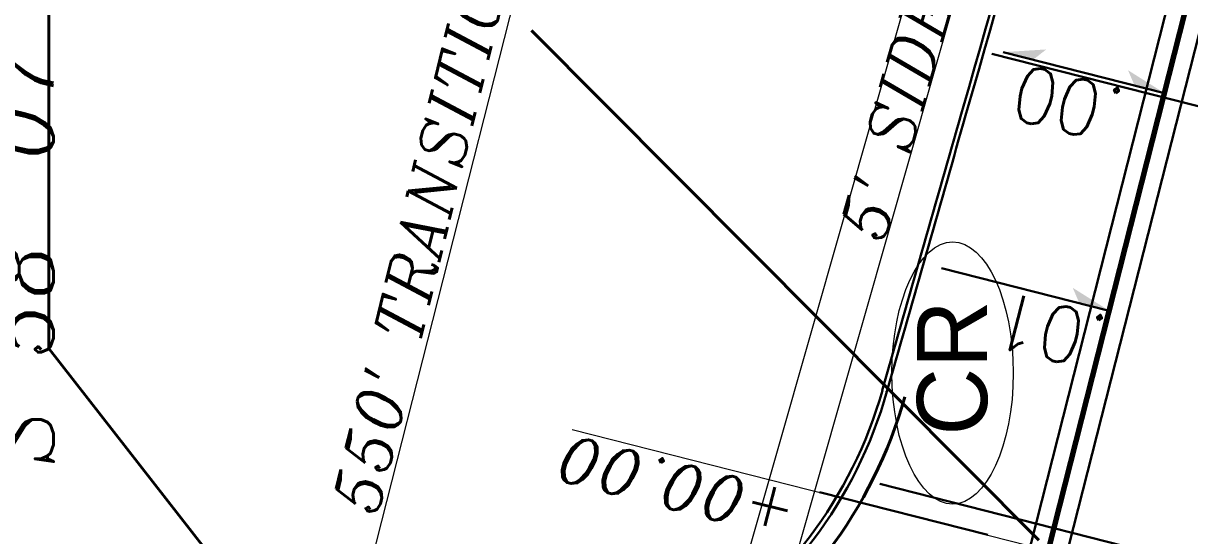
# Model space of a CAD drawing. Extents: x 2081963 to 2085386, y 738291 to 742228.
# Drawn here: x 2083579.6 to 2083704.3, y 741854.7 to 741909.5 of the extents above; entities that cross this region are included whole.
import ezdxf
from ezdxf.enums import TextEntityAlignment as Align

# ---------------------------------------------------------------- set-up
doc = ezdxf.new("R2010")
doc.units = 0
doc.header["$MEASUREMENT"] = 0
for name, color, linetype, lineweight in [('Pattern 3', 1, 'Continuous', 30), ('Prop Conc 2ft 6in Curb and Gutter', 1, 'Continuous', 30), ('Prop Conc 5in Monolithic Keyed In Island', 1, 'Continuous', 30), ('Prop Dimension', 7, 'Continuous', 13), ('Prop DSN Text', 7, 'Continuous', 30), ('Prop EOT', 3, 'Continuous', 40), ('Prop Horizontal Alignment', 2, 'Continuous', 70), ('Prop Horizontal Alignment Station Label', 2, 'Continuous', 40), ('Prop Superelevation  Arrow CELL', 9, 'Continuous', 30), ('Prop Superelevation Label', 9, 'Continuous', 30), ('Prop WCC CELL', 7, 'Continuous', 0)]:
    doc.layers.add(name, color=color, linetype=linetype, lineweight=lineweight)
doc.layers.add('Prop Conc 4in Sidewalk', color=51, linetype='Continuous', lineweight=13, true_color=0xffff91)
doc.styles.add('Style-ITALICS', font='ITALICS.shx')
doc.styles.add('Style-STANDARD', font='STANDARD.shx')
doc.styles.add('Style-WORKING', font='WORKING.shx')

# ---------------------------------------------------------------- blocks, each defined once
blk = doc.blocks.new('*U184')
at = {"layer": 'Prop WCC CELL', "color": 2, "linetype": 'Continuous', "lineweight": 13}
blk.add_ellipse((0.056185, 0.000034), major_axis=(0, 14.017505), ratio=0.462466638, dxfattribs=at)
at = {"layer": 'Prop WCC CELL', "color": 2, "linetype": 'Continuous', "lineweight": 13, "style": 'Style-WORKING', "width": 0.9985}
blk.add_text('CR', height=7.5, rotation=90.000001, dxfattribs=at).set_placement((-0.000065, 0.535469), align=Align.MIDDLE_CENTER)
blk = doc.blocks.new('SUPRT_7')
at = {"layer": 'Prop Superelevation  Arrow CELL'}
blk.add_solid([(0, 0), (-2.140677, -0.691958), (-1.609401, -0.000042)], dxfattribs=at)
blk = doc.blocks.new('SUPLT_7')
at = {"layer": 'Prop Superelevation  Arrow CELL', "extrusion": (0, 0, -1), "xscale": 1.249992, "yscale": 1.249992, "zscale": 1.249992, "rotation": 179.998534}
blk.add_blockref('SUPRT_7', (0, 0), dxfattribs=at)
blk = doc.blocks.new('*U199')
at = {"layer": 'Prop Superelevation  Arrow CELL'}
blk.add_line((-18.664464, 9.369348), (18.555559, -0.087992), dxfattribs=at)
at = {"layer": 'Prop Superelevation  Arrow CELL', "xscale": 1.64042, "yscale": 1.64042, "zscale": 1.64042, "rotation": 345.766921}
blk.add_blockref('SUPLT_7', (18.555559, -0.087992), dxfattribs=at)
at = {"layer": 'Prop Superelevation Label', "style": 'Style-STANDARD'}
blk.add_text('.02', height=6, rotation=165.743265, dxfattribs=at).set_placement((12.894276, 0.63187), align=Align.CENTER)
blk = doc.blocks.new('SUPRT_31')
at = {"layer": 'Prop Superelevation  Arrow CELL'}
blk.add_solid([(0, 0), (-2.140677, -0.691958), (-1.609401, -0.000042)], dxfattribs=at)
blk = doc.blocks.new('SUPLT_31')
at = {"layer": 'Prop Superelevation  Arrow CELL', "extrusion": (0, 0, -1), "xscale": 1.249992, "yscale": 1.249992, "zscale": 1.249992, "rotation": 179.998534}
blk.add_blockref('SUPRT_31', (0, 0), dxfattribs=at)
blk = doc.blocks.new('*U271')
at = {"layer": 'Prop Superelevation  Arrow CELL'}
blk.add_line((-8.966746, 6.813256), (8.966574, 2.256528), dxfattribs=at)
at = {"layer": 'Prop Superelevation  Arrow CELL', "xscale": 1.64042, "yscale": 1.64042, "zscale": 1.64042, "rotation": 345.766921}
blk.add_blockref('SUPLT_31', (8.966574, 2.256528), dxfattribs=at)
at = {"layer": 'Prop Superelevation Label', "style": 'Style-STANDARD'}
blk.add_text('.01', height=6, rotation=165.743265, dxfattribs=at).set_placement((3.457241, 2.937781), align=Align.CENTER)
blk = doc.blocks.new('SUPRT_50')
at = {"layer": 'Prop Superelevation  Arrow CELL'}
blk.add_solid([(0, 0), (-2.140677, -0.691958), (-1.609401, -0.000042)], dxfattribs=at)
blk = doc.blocks.new('SUPLT_50')
at = {"layer": 'Prop Superelevation  Arrow CELL', "extrusion": (0, 0, -1), "xscale": 1.249992, "yscale": 1.249992, "zscale": 1.249992, "rotation": 179.998534}
blk.add_blockref('SUPRT_50', (0, 0), dxfattribs=at)
blk = doc.blocks.new('SUPRT_51')
at = {"layer": 'Prop Superelevation  Arrow CELL'}
blk.add_solid([(0, 0), (-2.140677, -0.691958), (-1.609401, -0.000042)], dxfattribs=at)
blk = doc.blocks.new('SUPLT_51')
at = {"layer": 'Prop Superelevation  Arrow CELL', "extrusion": (0, 0, -1), "xscale": 1.249992, "yscale": 1.249992, "zscale": 1.249992, "rotation": 179.998534}
blk.add_blockref('SUPRT_51', (0, 0), dxfattribs=at)
blk = doc.blocks.new('*U328')
at = {"layer": 'Prop Superelevation  Arrow CELL'}
blk.add_line((-8.628278, 5.721539), (8.628363, 1.33675), dxfattribs=at)
at = {"layer": 'Prop Superelevation  Arrow CELL', "extrusion": (0, 0, -1), "xscale": 1.64042, "yscale": 1.64042, "zscale": 1.64042, "rotation": 14.280392}
blk.add_blockref('SUPLT_50', (8.628278, 5.721539), dxfattribs=at)
at = {"layer": 'Prop Superelevation  Arrow CELL', "xscale": 1.64042, "yscale": 1.64042, "zscale": 1.64042, "rotation": 345.766921}
blk.add_blockref('SUPLT_51', (8.628363, 1.33675), dxfattribs=at)
at = {"layer": 'Prop Superelevation Label', "style": 'Style-STANDARD'}
blk.add_text('.00', height=6, rotation=165.743265, dxfattribs=at).set_placement((-0.985787, 3.061007), align=Align.CENTER)

msp = doc.modelspace()

# ---------------------------------------------------------------- linework, layer by layer
at = {"layer": 'Pattern 3'}
for p, q in [((2083683.13, 741906.29), (2083714.63, 741898.29)), ((2083664.71, 741859.38), (2083682.7, 741854.81))]:
    msp.add_line(p, q, dxfattribs=at)
at = {"layer": 'Prop Conc 2ft 6in Curb and Gutter'}
for p, q in [((2083671.43, 741870.27), (2083672.14, 741872.76)), ((2083671.91, 741870.14), (2083672.62, 741872.62))]:
    msp.add_line(p, q, dxfattribs=at)
for radius in [47.5, 48]:
    msp.add_arc((2083625.72, 741883.18), radius, 301.7094, 344.2391, dxfattribs=at)
for points in [[(2083672.14, 741872.76), (2083674.8, 741882.07), (2083677.45, 741891.38), (2083680.11, 741900.68), (2083686.4, 741922.73), (2083692.69, 741944.78), (2083698.98, 741966.82), (2083705.27, 741988.87), (2083711.56, 742010.92), (2083717.85, 742032.96), (2083718.49, 742035.22), (2083719.14, 742037.48), (2083719.78, 742039.74)], [(2083672.62, 741872.62), (2083675.28, 741881.93), (2083677.93, 741891.24), (2083680.59, 741900.55), (2083686.88, 741922.59), (2083693.17, 741944.64), (2083699.46, 741966.69), (2083705.75, 741988.73), (2083712.04, 742010.78), (2083718.33, 742032.83), (2083718.97, 742035.09), (2083719.62, 742037.35), (2083720.26, 742039.6)]]:
    msp.add_open_spline(points, degree=3, knots=[0, 0, 0, 0, 0.25, 0.25, 0.25, 0.5, 0.5, 0.5, 0.75, 0.75, 0.75, 1, 1, 1, 1], dxfattribs=at)
msp.add_point((2083671.91, 741870.14), dxfattribs=at)
at = {"layer": 'Prop Conc 4in Sidewalk', "color": 7, "linetype": 'Continuous'}
for p, q in [((2083655.11, 741845.86), (2083696.17, 741989.8)), ((2083662.31, 741852.9), (2083700.98, 741988.42))]:
    msp.add_line(p, q, dxfattribs=at)
at = {"layer": 'Prop Conc 5in Monolithic Keyed In Island'}
for p, q in [((2083718.03, 741974.81), (2083680.76, 741828.12)), ((2083684.63, 741827.13), (2083721.91, 741973.82))]:
    msp.add_line(p, q, dxfattribs=at)
at = {"layer": 'Prop Dimension'}
for p, q in [((2083614.99, 741844.83), (2083683.05, 742112.67)), ((2083638.27, 741866.1), (2083689.18, 741853.16))]:
    msp.add_line(p, q, dxfattribs=at)
at = {"layer": 'Prop EOT'}
msp.add_arc((2083625.72, 741883.18), 50, 301.7094, 344.2391, dxfattribs=at)
at = {"layer": 'Prop Horizontal Alignment'}
msp.add_line((2083682.69, 741827.63), (2083769.58, 742169.55), dxfattribs=at)
at = {"layer": 'Prop Horizontal Alignment Station Label', "color": 2, "linetype": 'Continuous', "lineweight": 40}
for p, q in [((2083582.3, 741874.76), (2083582.3, 741955.74)), ((2083688.18, 741854.27), (2083633.93, 741908.76)), ((2083610.75, 741838.3), (2083582.3, 741874.76))]:
    msp.add_line(p, q, dxfattribs=at)

# ---------------------------------------------------------------- block references
at = {"layer": 'Prop Superelevation  Arrow CELL'}
for name, p in [('*U328', (2083692.98, 741900.73)), ('*U271', (2083686.73, 741876.54)), ('*U199', (2083689.84, 741850.9))]:
    msp.add_blockref(name, p, dxfattribs=at)
at = {"layer": 'Prop WCC CELL', "color": 2, "linetype": 'Continuous', "lineweight": 13}
msp.add_blockref('*U184', (2083678.89, 741872.14), dxfattribs=at)

# ---------------------------------------------------------------- texts
at = {"layer": 'Prop Dimension', "color": 7, "linetype": 'Continuous', "lineweight": 13, "style": 'Style-ITALICS'}
for s, rotation, p in [("550' TRANSITION TO MATCH EXIST.", 76.4102, (2083632.88, 741920.64)), ('+00.00', 165.7433, (2083650.07, 741862.44))]:
    msp.add_text(s, height=5, rotation=rotation, dxfattribs=at).set_placement(p, align=Align.CENTER)
at = {"layer": 'Prop DSN Text', "lineweight": 30, "style": 'Style-ITALICS'}
msp.add_text("5' SIDEWALK", height=5, rotation=74.0769, dxfattribs=at).set_placement((2083677.96, 741908.24), align=Align.CENTER)
at = {"layer": 'Prop Horizontal Alignment Station Label', "color": 2, "linetype": 'Continuous', "lineweight": 40, "insert": (2083582.81, 741955.06), "char_height": 7, "attachment_point": 9, "rotation": 90, "line_spacing_factor": 0.9, "style": 'Style-ITALICS'}
msp.add_mtext('S 58%%d 07\' 42.7" W', dxfattribs=at)

doc.saveas('drawing.dxf')
